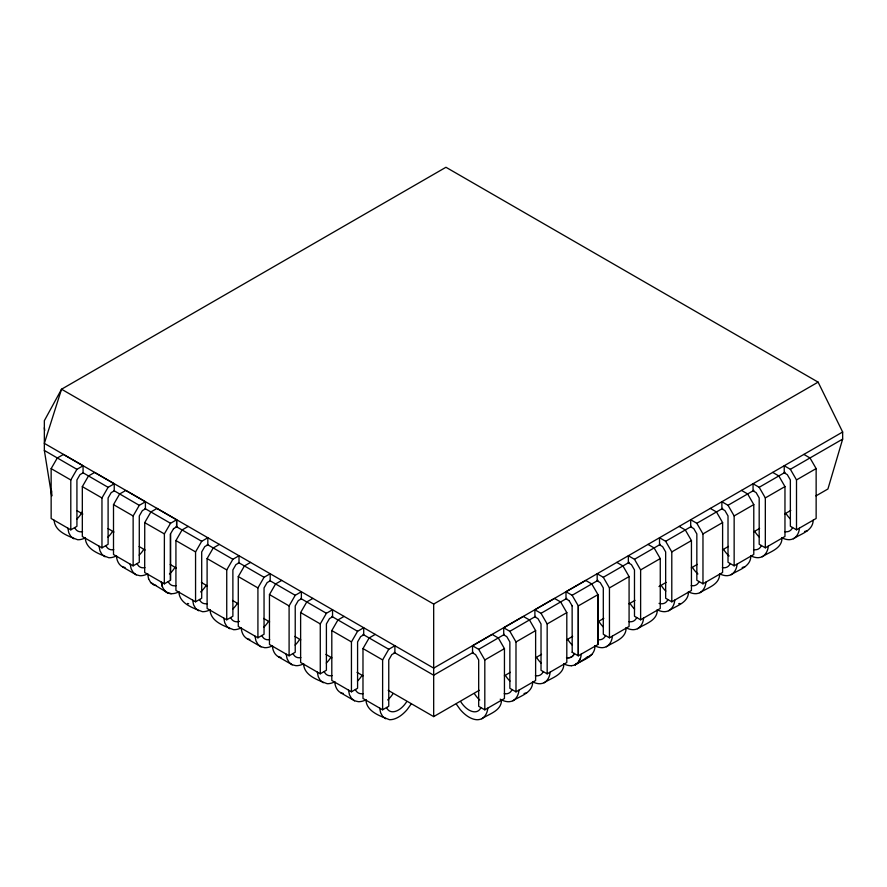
<?xml version="1.0" encoding="UTF-8"?>
<svg xmlns="http://www.w3.org/2000/svg" width="887" height="887" viewBox="0 0 887 887"><rect width="100%" height="100%" fill="white"/><g stroke="black" fill="none" stroke-linecap="round" stroke-linejoin="round"><path stroke-width="1.33" d="M487.761 708.148C487.462 713.636 483.958 719.457 477.971 719.723A26.566 15.334 60 0 1 460.12 709.423L456.339 704.134M501.51 700.209C501.343 711.064 489.059 713.824 481.752 718.803M518.939 690.141C518.64 695.641 515.136 701.451 509.149 701.728A26.566 15.334 60 0 1 500.213 699.178M532.688 682.203C532.522 693.069 520.237 695.829 512.919 700.808M550.106 672.146C549.818 677.635 546.303 683.456 540.316 683.733A26.566 15.334 60 0 1 532.555 681.804M563.855 664.208C563.688 675.074 551.415 677.823 544.097 682.802M581.218 654.107C581.052 659.64 577.459 665.527 571.428 665.682M594.966 646.168C594.977 657.079 582.548 659.817 575.275 664.806M612.385 636.101C612.097 641.6 608.582 647.41 602.595 647.687A26.566 15.334 60 0 1 594.833 645.769M626.133 628.173C625.967 639.028 613.693 641.789 606.375 646.767M643.563 618.106C643.263 623.594 639.76 629.415 633.773 629.692A26.566 15.334 60 0 1 626 627.763M657.311 610.167C657.145 621.033 644.871 623.783 637.553 628.761M674.741 600.111C674.442 605.599 670.938 611.409 664.951 611.686A26.566 15.334 60 0 1 657.178 609.768M688.489 592.172C688.323 603.027 676.038 605.788 668.731 610.766M705.919 582.105C705.62 587.604 702.116 593.414 696.129 593.691A26.566 15.334 60 0 1 688.356 591.773M719.667 574.166C719.501 585.032 707.216 587.782 699.91 592.76M737.097 564.11C736.798 569.598 733.294 575.419 727.307 575.696A26.566 15.334 60 0 1 719.534 573.767M750.846 556.171C750.679 567.037 738.394 569.787 731.076 574.765M768.275 546.104C767.976 551.603 764.461 557.413 758.474 557.69A26.566 15.334 60 0 1 750.712 555.772M782.012 538.176C781.846 549.031 769.572 551.792 762.255 556.77M799.442 528.109C799.143 533.608 795.639 539.418 789.652 539.695A26.566 15.334 60 0 1 781.89 537.777M813.191 520.17C813.024 531.036 800.75 533.786 793.433 538.764M51.712 490.921L51.712 496.077L44.35 450.441L44.35 420.682L61.536 389.216L445.95 167.277L818.102 382.131L842.65 432.013L842.65 439.109L827.926 488.992L815.94 495.911M580.253 658.786L578.202 662.412L575.197 664.762L591.951 654.473M51.147 468.624L57.289 457.991L63.42 454.454L83.068 465.786L83.068 472.882L79.996 474.645L76.925 479.967L76.925 526.313L70.794 529.849L51.147 518.518L51.147 468.624L70.794 479.967L70.794 529.849M70.794 479.967L76.925 469.334L83.068 465.786M82.325 486.63L88.467 475.997L94.599 472.449L114.235 483.792L114.235 490.877L111.174 492.651L108.103 497.962L108.103 544.308L101.961 547.856L82.325 536.513L82.325 486.63L101.961 497.962L101.961 547.856M101.961 497.962L108.103 487.329L114.235 483.792M113.503 504.625L119.634 493.992L125.777 490.456L145.413 501.787L145.413 508.872L142.341 510.646L139.281 515.968L139.281 562.303L133.139 565.851L113.503 554.508L113.503 504.625L133.139 515.968L133.139 565.851M133.139 515.968L139.281 505.335L145.413 501.787M164.394 583.812L144.681 572.514L144.747 522.576L150.89 511.954M164.317 533.963L170.526 523.286L176.668 519.749L176.668 526.834L173.519 528.652M173.597 528.608L170.448 533.963L170.448 580.309L164.317 583.846L164.394 533.919L144.681 522.62M195.561 601.807L195.561 551.914L201.704 541.292L207.835 537.744L207.835 544.829L204.775 546.603L201.704 551.914L201.704 598.259L195.561 601.807L175.925 590.465L175.925 540.582L182.068 529.949L188.199 526.412M226.739 619.802L226.739 569.92L232.882 559.287L239.013 555.75L239.013 562.835L235.942 564.598L232.882 569.92L232.882 616.265L226.739 619.802L207.103 608.471L207.103 558.577L213.235 547.955L219.377 544.407M257.917 637.808L257.917 587.915L264.049 577.293L270.191 573.745L270.191 580.83L267.12 582.604L264.049 587.915L264.049 634.26L257.917 637.808L238.281 626.466L238.281 576.583L244.413 565.95L250.555 562.402M289.095 655.803L289.095 605.921L295.227 595.288L301.369 591.74L301.369 598.825L298.298 600.599L295.227 605.921L295.227 652.267L289.095 655.803L269.46 644.461L269.46 594.578L275.591 583.945L281.733 580.408M320.274 673.798L320.274 623.916L326.405 613.283L332.547 609.746L332.547 616.831L329.476 618.605L326.405 623.916L326.405 670.262L320.274 673.798L300.626 662.467L300.626 612.573L306.769 601.951L312.9 598.403M351.44 691.805L351.44 641.911L357.583 631.289L363.714 627.741L363.714 634.826L360.654 636.6L357.583 641.911L357.583 688.257L351.44 691.805L331.805 680.462L331.805 630.579L337.947 619.946L344.078 616.398M382.619 709.8L382.619 659.917L388.761 649.284L394.892 645.736L394.892 652.832L391.821 654.595L388.761 659.917L388.761 706.263L382.619 709.8L362.983 698.468L362.983 648.574L369.125 637.941L375.256 634.405M411.102 704.09L407.321 709.378A26.566 15.334 -60 0 1 389.471 719.69C380.335 716.108 366.752 711.817 365.932 700.165M150.812 511.999L157.021 508.406M842.65 432.013L433.676 668.133L44.35 443.356L61.536 389.216L433.676 604.069L818.102 382.131M472.538 645.78L492.174 634.449L498.317 637.986L504.448 648.619L504.448 698.501L484.812 709.844L478.681 706.307L478.681 659.961L475.609 654.639L472.538 652.865L472.538 645.78L478.681 649.328L484.812 659.961L484.812 709.844M503.716 627.785L523.352 616.443L529.495 619.991L535.626 630.624L535.626 680.506L515.99 691.849L509.859 688.301L509.859 641.955L506.787 636.644L503.716 634.87L503.716 627.785L509.859 631.322L515.99 641.955L515.99 691.849M534.894 609.79L554.53 598.448L560.673 601.985L566.804 612.618L566.804 662.511L547.168 673.843L541.026 670.306L541.026 623.96L537.965 618.638L534.894 616.875L534.894 609.79L541.026 613.327L547.168 623.96L547.168 673.843M569.132 600.643L565.995 598.825L565.995 591.74L585.708 580.453L591.84 583.99M473.259 652.366L433.676 675.218L394.15 652.4M478.681 649.328L504.437 634.371M509.859 631.322L535.626 616.365M541.026 613.327L566.804 598.359M597.993 580.353L572.126 595.288L578.346 605.954L578.346 655.848L572.126 652.267M616.809 562.402L622.951 565.95L629.083 576.583L629.083 626.466L609.447 637.808L603.304 634.26L603.304 587.915L600.244 582.604L597.173 580.83L597.173 573.745L603.304 577.293L629.171 562.358M647.987 544.407L654.118 547.955L660.261 558.577L660.261 608.471L640.625 619.802L634.482 616.265L634.482 569.92L631.411 564.598L628.351 562.835L628.351 555.75L634.482 559.287L660.349 544.352M665.66 541.292L685.296 529.949L691.439 540.582L691.439 590.465L671.792 601.807L665.66 598.259L665.66 551.914L662.589 546.603L659.518 544.829L659.518 537.744L665.66 541.292L671.792 551.914L671.792 601.807M685.54 529.816L691.538 526.346M710.332 508.406L716.474 511.954L722.606 522.576L722.606 572.47L702.97 583.812L696.838 580.264L696.838 533.919L693.767 528.608L690.696 526.834L690.696 519.749L696.838 523.286L722.717 508.351M741.51 490.411L747.652 493.948L753.784 504.581L753.784 554.475L734.148 565.806L728.016 562.269L728.016 515.924L724.945 510.602L721.874 508.839L721.874 501.743L728.016 505.291L753.895 490.345M772.688 472.405L778.83 475.953L784.962 486.586L784.962 536.469L765.326 547.811L759.183 544.263L759.183 497.917L756.123 492.607L753.052 490.833L753.052 483.748L759.183 487.296L785.084 472.339M803.866 454.41L809.997 457.958L816.14 468.58L816.14 518.474L796.504 529.805L790.361 526.268L790.361 479.922L787.29 474.612L784.23 472.838L784.23 465.753L790.361 469.29L842.65 439.109M484.812 659.961L504.448 648.619M515.99 641.955L535.626 630.624M547.168 623.96L566.804 612.618M597.982 594.623L578.269 605.921L578.269 655.803L597.982 644.505L597.982 594.623L591.773 583.945M609.447 637.808L609.447 587.915L629.083 576.583M640.625 619.802L640.625 569.92L660.261 558.577M671.792 551.914L691.439 540.582M702.97 583.812L702.97 533.919L722.606 522.576M734.148 565.806L734.148 515.924L753.784 504.581M765.326 547.811L765.326 497.917L784.962 486.586M796.504 529.805L796.504 479.922L816.14 468.58M388.184 690.341L433.676 716.607L479.213 690.319M504.381 675.783L510.369 672.324M535.537 657.799L541.525 654.34M566.693 639.815L572.68 636.356M597.849 621.82L603.836 618.361M629.005 603.836L634.992 600.377M658.963 586.54L666.148 582.393M691.317 567.857L697.304 564.398M722.473 549.873L728.46 546.414M753.628 531.89L759.616 528.43M784.784 513.895L790.772 510.435M804.542 531.479L807.181 530.825M742.186 567.48L744.825 566.826M678.699 603.748L679.841 603.47M586.307 657.467L589.023 656.868M524.029 693.512L526.667 692.869M54.096 520.214C54.927 531.867 68.499 536.158 77.635 539.74A26.566 15.334 -60 0 0 85.407 537.81M85.274 538.209C86.094 549.873 99.677 554.153 108.813 557.735A26.566 15.334 -60 0 0 116.574 555.816M116.452 556.216C116.829 561.172 119.601 566.948 125.1 567.514M122.461 566.871L136.21 574.809L139.991 575.73A26.566 15.334 -60 0 0 147.752 573.811M156.278 585.52L153.639 584.866L150.635 582.526L148.661 578.856M150.701 582.482L167.455 592.76L171.235 593.691A26.566 15.334 -60 0 0 179.008 591.773M161.445 582.105C161.767 587.593 165.115 593.492 171.158 593.736M187.523 603.47L188.665 603.748M178.875 592.172C179.706 603.825 193.277 608.105 202.413 611.686A26.566 15.334 -60 0 0 210.175 609.768M210.053 610.167C210.873 621.82 224.455 626.111 233.591 629.692A26.566 15.334 -60 0 0 241.353 627.763M241.22 628.173C241.608 633.13 244.38 638.906 249.879 639.472M247.24 638.828L260.989 646.767L264.758 647.687A26.566 15.334 -60 0 0 272.531 645.769M272.398 646.168C272.786 651.125 275.558 656.901 281.057 657.467M278.418 656.823L292.156 664.762L295.936 665.682A26.566 15.334 -60 0 0 303.709 663.764M303.576 664.163C304.407 675.816 317.978 680.107 327.115 683.689A26.566 15.334 -60 0 0 334.887 681.77M334.754 682.17C335.131 687.126 337.903 692.902 343.402 693.468M340.763 692.825L354.512 700.763L358.293 701.684A26.566 15.334 -60 0 0 366.065 699.765M679.165 526.412L685.296 529.949M565.995 591.74L572.204 595.332M156.955 508.451L176.591 519.793L176.591 526.878M44.35 450.441L76.925 469.334M82.679 472.571L108.103 487.329M113.835 490.555L139.281 505.335M144.98 508.539L170.526 523.286M176.125 526.523L201.704 541.292M207.27 544.507L232.882 559.287M238.415 562.491L264.049 577.293M269.559 580.464L295.227 595.288M300.704 598.448L326.405 613.283M331.86 616.432L357.583 631.289M363.005 634.416L388.761 649.284M175.925 540.582L195.561 551.914M207.103 558.577L226.739 569.92M238.281 576.583L257.917 587.915M269.46 594.578L289.095 605.921M300.626 612.573L320.274 623.916M331.805 630.579L351.44 641.911M362.983 648.574L382.619 659.917M76.859 510.602L82.846 514.05M107.992 528.574L113.979 532.023M139.126 546.547L145.113 549.995M170.26 564.52L176.247 567.979M201.382 582.493L207.37 585.952M232.516 600.466L238.503 603.925M263.65 618.439L269.637 621.898M294.783 636.411L300.771 639.871M325.917 654.384L331.904 657.844M357.051 672.357L363.038 675.816M385.69 718.758L382.685 716.408L380.634 712.782L379.68 708.103M354.512 700.763L351.507 698.413L349.467 694.787L348.502 690.097M323.334 682.757L320.329 680.418L318.289 676.792L317.324 672.102M292.156 664.762L289.162 662.412L287.111 658.786L286.146 654.107M260.989 646.767L257.984 644.417L255.933 640.791L254.968 636.101M229.811 628.761L226.806 626.41L224.755 622.785L223.801 618.106M198.633 610.766L195.628 608.415L193.588 604.79L192.623 600.111M164.45 590.42L167.455 592.76M136.21 574.809L133.205 572.459L131.154 568.833L130.189 564.154M105.032 556.803L102.027 554.464L99.987 550.838L99.022 546.148M73.854 538.808L70.849 536.458L68.809 532.832L67.844 528.153M790.361 469.29L796.504 479.922M759.183 487.296L765.326 497.917M728.016 505.291L734.148 515.924M696.838 523.286L702.97 533.919M634.482 559.287L640.625 569.92M603.304 577.293L609.447 587.915M569.066 600.599L572.204 605.954M161.367 582.149L162.332 586.828M147.697 574.166L148.584 578.901M44.35 427.767L44.716 430.472M597.905 594.578L597.905 644.461M572.126 605.921L572.204 652.3M433.676 604.069L433.676 716.607M170.526 533.919L170.526 580.264M406.767 701.573A17.94 10.356 -60 0 1 386.566 707.527M393.019 693.634A17.94 10.356 -60 0 1 387.663 699.954M205.961 585.642A17.94 10.356 -60 0 1 200.606 591.951M207.347 603.615A17.94 10.356 -60 0 1 199.508 599.534M299.484 639.638A17.94 10.356 -60 0 1 295.105 645.071M300.87 657.611A17.94 10.356 -60 0 1 293.032 653.531M174.783 567.647A17.94 10.356 -60 0 1 169.428 573.956M176.092 585.664A17.94 10.356 -60 0 1 168.264 581.573M361.841 675.639A17.94 10.356 -60 0 1 357.461 681.061M363.226 693.612A17.94 10.356 -60 0 1 355.388 689.532M330.663 657.644A17.94 10.356 -60 0 1 326.283 663.066M332.048 675.617A17.94 10.356 -60 0 1 324.21 671.526M268.317 621.643A17.94 10.356 -60 0 1 263.938 627.065M269.692 639.616A17.94 10.356 -60 0 1 261.865 635.524M237.139 603.648A17.94 10.356 -60 0 1 232.76 609.07M239.49 621.377A17.94 10.356 -60 0 1 230.687 617.529M112.361 531.69A17.94 10.356 -60 0 1 107.981 537.112M113.747 549.663A17.94 10.356 -60 0 1 105.908 545.572M82.269 511.832A17.94 10.356 -60 0 1 76.803 519.117M82.569 531.657A17.94 10.356 -60 0 1 74.73 527.577M143.539 549.685A17.94 10.356 -60 0 1 139.159 555.118M144.925 567.658A17.94 10.356 -60 0 1 137.086 563.578M479.767 699.998A17.94 10.356 60 0 1 474.423 693.678M480.876 707.571A17.94 10.356 60 0 1 460.675 701.617M509.97 681.105A17.94 10.356 60 0 1 505.59 675.683M512.043 689.565A17.94 10.356 60 0 1 504.215 693.656M541.148 663.11A17.94 10.356 60 0 1 536.768 657.688M543.221 671.57A17.94 10.356 60 0 1 535.382 675.65M572.326 645.115A17.94 10.356 60 0 1 567.946 639.682M571.494 665.727A26.566 15.334 60 0 1 563.733 663.809M574.399 653.575A17.94 10.356 60 0 1 566.56 657.655M574.321 653.531A17.94 10.356 60 0 1 566.494 657.611M603.426 627.065A17.94 10.356 60 0 1 599.047 621.643M605.499 635.524A17.94 10.356 60 0 1 597.661 639.616M790.483 519.072A17.94 10.356 60 0 1 786.104 513.651M792.557 527.532A17.94 10.356 60 0 1 784.718 531.623M759.305 537.067A17.94 10.356 60 0 1 754.926 531.646M761.379 545.527A17.94 10.356 60 0 1 753.54 549.618M729.103 555.961A17.94 10.356 60 0 1 723.748 549.641M730.201 563.533A17.94 10.356 60 0 1 722.373 567.613M697.925 573.956A17.94 10.356 60 0 1 692.581 567.647M699.034 581.528A17.94 10.356 60 0 1 691.195 585.62M665.782 591.075A17.94 10.356 60 0 1 661.403 585.642M667.856 599.534A17.94 10.356 60 0 1 659.041 603.382M634.604 609.07A17.94 10.356 60 0 1 630.225 603.648M636.678 617.529A17.94 10.356 60 0 1 628.839 621.61"/></g></svg>
